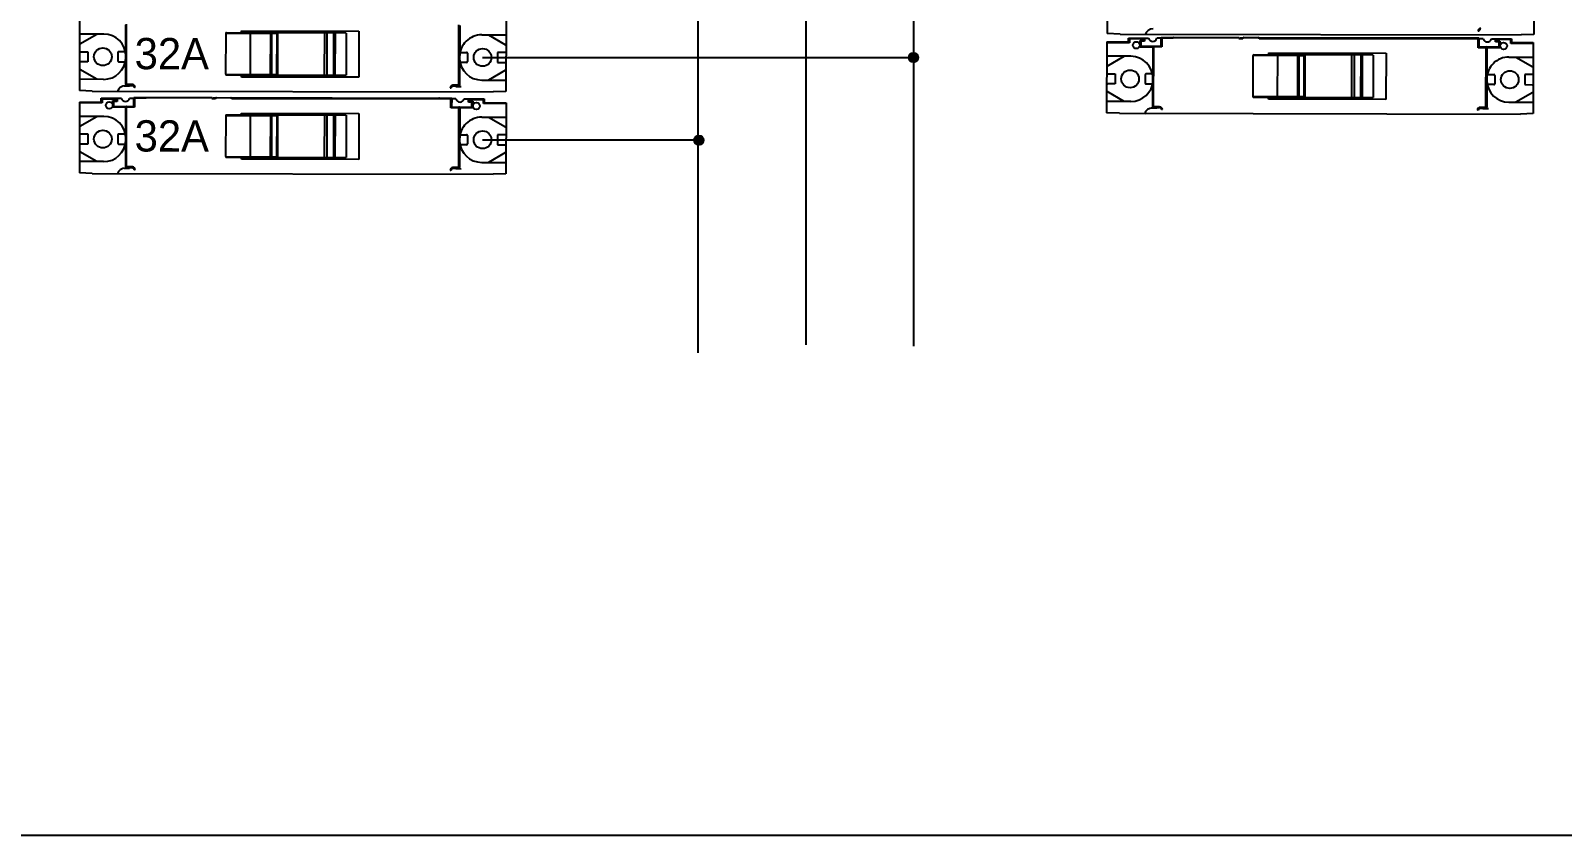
# Model space of a CAD drawing. Extents: x -4780 to 4154, y -1673 to 3208.
# Drawn here: x 2649 to 3288, y 1702 to 2037 of the extents above; entities that cross this region are included whole.
import ezdxf

# ---------------------------------------------------------------- set-up
doc = ezdxf.new("R2010")
doc.units = 0
doc.header["$MEASUREMENT"] = 0
doc.layers.add('Unifilar', color=255, linetype='Continuous')
doc.styles.add('PADRÃO', font='', dxfattribs={"height": 0.2})
doc.styles.get('PADRÃO').set_extended_font_data('AvantGarde Bk BT')

msp = doc.modelspace()

# ---------------------------------------------------------------- hatches: boundary and pattern name
h = msp.add_hatch()
h.set_pattern_fill('ANSI31', color=256)
h.set_pattern_definition([(45, (11.01941, 1973.24306), (-0.0883883476, 0.0883883476), [])])
h.paths.add_polyline_path([(3015.146, 2026.139, 1), (3019.053, 2026.139, 1)])
h = msp.add_hatch()
h.set_pattern_fill('ANSI31', color=256)
h.set_pattern_definition([(45, (-78.5071, 1938.75943), (-0.0883883476, 0.0883883476), [])])
h.paths.add_polyline_path([(2925.619, 1991.655, 1), (2929.526, 1991.655, 1)])

# ---------------------------------------------------------------- linework, layer by layer
for p, q in [((2927.124, 2731.507), (2927.124, 1902.965)), ((2972.124, 2731.507), (2972.124, 1906.267)), ((3017.124, 2731.507), (3017.124, 1905.689)), ((3103.335, 2035.891), (3270.678, 2035.581)), ((2837.255, 2026.164), (3017.124, 2026.164)), ((2674.325, 2012.103), (2841.668, 2011.794)), ((3103.054, 2002.852), (3270.397, 2002.543)), ((2837.255, 1991.822), (2927.124, 1991.822)), ((2674.325, 1977.761), (2841.668, 1977.452))]:
    msp.add_line(p, q)
at = {"color": 7, "linetype": 'Continuous'}
for p, q in [((3098.052, 2065.697), (3097.998, 2036.121)), ((3276.071, 2065.368), (3276.016, 2035.791)), ((2669.043, 2041.91), (2668.988, 2012.333)), ((2688.338, 2014.861), (2688.384, 2039.779)), ((2688.617, 2014.862), (2688.664, 2040.057)), ((2827.316, 2014.604), (2827.363, 2039.801)), ((2827.711, 2039.451), (2827.666, 2014.603)), ((2847.061, 2041.58), (2847.006, 2012.004)), ((2679.158, 2035.885), (2669.031, 2035.903)), ((2669.198, 2031.814), (2676.289, 2035.89)), ((2730.074, 2036.168), (2730.042, 2019.128)), ((2748.844, 2036.133), (2730.074, 2036.168)), ((2780.301, 2036.355), (2730.354, 2036.447)), ((2736.637, 2036.435), (2736.638, 2037.273)), ((2736.638, 2037.273), (2785.59, 2037.183)), ((2740.345, 2019.109), (2740.377, 2036.149)), ((2748.753, 2036.35), (2748.753, 2036.409)), ((2748.813, 2019.093), (2748.844, 2036.133)), ((2748.908, 2019.093), (2748.939, 2036.133)), ((2751.833, 2036.128), (2748.939, 2036.133)), ((2749.289, 2019.092), (2749.32, 2036.133)), ((2751.339, 2036.129), (2751.308, 2019.088)), ((2751.801, 2019.087), (2751.833, 2036.128)), ((2771.246, 2036.371), (2771.214, 2018.772)), ((2772.381, 2018.77), (2772.413, 2036.369)), ((2775.046, 2036.364), (2775.014, 2018.765)), ((2775.781, 2018.764), (2775.814, 2036.363)), ((2780.301, 2036.355), (2780.268, 2018.755)), ((2785.59, 2037.183), (2785.554, 2017.908)), ((2836.923, 2035.593), (2847.05, 2035.574)), ((2839.792, 2035.588), (2846.867, 2031.485)), ((3103.335, 2035.891), (3097.998, 2036.121)), ((3106.85, 2032.642), (3106.853, 2034.213)), ((3106.853, 2034.213), (3115.258, 2034.198)), ((3107.202, 2033.863), (3106.853, 2034.213)), ((3107.202, 2033.863), (3107.199, 2032.292)), ((3113.138, 2033.852), (3107.202, 2033.863)), ((3111.665, 2030.468), (3111.67, 2033.261)), ((3111.67, 2033.261), (3113.137, 2033.259)), ((3111.67, 2033.261), (3112.019, 2032.911)), ((3112.019, 2032.911), (3112.015, 2030.816)), ((3113.485, 2032.909), (3112.019, 2032.911)), ((3113.137, 2033.259), (3113.138, 2033.852)), ((3113.137, 2033.259), (3113.485, 2032.909)), ((3113.138, 2033.852), (3113.488, 2034.201)), ((3113.488, 2034.201), (3113.485, 2032.909)), ((3120.472, 2034.188), (3118.702, 2034.191)), ((3120.465, 2030.801), (3120.472, 2034.537)), ((3120.472, 2034.537), (3152.947, 2034.477)), ((3120.472, 2034.537), (3120.751, 2034.257)), ((3120.751, 2034.257), (3120.744, 2030.521)), ((3125.5, 2034.248), (3120.751, 2034.257)), ((3149.775, 2034.343), (3125.78, 2034.388)), ((3152.947, 2034.128), (3154.553, 2034.125)), ((3153.227, 2034.476), (3253.095, 2034.292)), ((3154.763, 2034.474), (3154.553, 2034.125)), ((3154.902, 2034.334), (3154.553, 2034.125)), ((3160.978, 2034.322), (3154.902, 2034.334)), ((3161.327, 2034.112), (3161.118, 2034.462)), ((3161.327, 2034.112), (3252.746, 2033.943)), ((3253.076, 2037.168), (3252.727, 2037.168)), ((3252.739, 2030.207), (3252.746, 2033.943)), ((3252.746, 2033.943), (3253.095, 2034.292)), ((3253.095, 2034.292), (3253.089, 2030.555)), ((3254.865, 2033.939), (3253.095, 2033.943)), ((3258.309, 2033.933), (3266.713, 2033.917)), ((3260.076, 2032.638), (3260.079, 2033.93)), ((3260.426, 2032.986), (3260.076, 2032.638)), ((3260.079, 2033.93), (3260.427, 2033.58)), ((3260.427, 2033.58), (3260.426, 2032.986)), ((3260.426, 2032.986), (3261.893, 2032.983)), ((3266.363, 2033.569), (3260.427, 2033.58)), ((3261.893, 2032.983), (3261.543, 2032.635)), ((3261.893, 2032.983), (3261.888, 2030.19)), ((3266.361, 2031.997), (3266.363, 2033.569)), ((3266.363, 2033.569), (3266.713, 2033.917)), ((3266.713, 2033.917), (3266.71, 2032.346)), ((3276.016, 2035.791), (3270.678, 2035.581)), ((2669.367, 2028.57), (2672.51, 2028.564)), ((2672.51, 2028.564), (2672.502, 2024.374)), ((2685.08, 2028.191), (2685.074, 2024.7)), ((2688.15, 2028.535), (2685.43, 2028.54)), ((2827.904, 2028.277), (2830.624, 2028.272)), ((2830.973, 2027.922), (2830.966, 2024.43)), ((2843.544, 2028.248), (2843.536, 2024.057)), ((2846.687, 2028.242), (2843.544, 2028.248)), ((3097.771, 2032.658), (3097.717, 2003.082)), ((3107.887, 2026.634), (3097.76, 2026.652)), ((3097.771, 2032.658), (3106.85, 2032.642)), ((3107.199, 2032.292), (3097.771, 2032.309)), ((3097.927, 2022.563), (3105.018, 2026.639)), ((3107.199, 2032.292), (3106.85, 2032.642)), ((3111.665, 2030.468), (3112.015, 2030.816)), ((3117.112, 2030.458), (3111.665, 2030.468)), ((3112.015, 2030.816), (3120.465, 2030.801)), ((3117.067, 2005.61), (3117.113, 2030.528)), ((3120.744, 2030.521), (3117.113, 2030.528)), ((3117.346, 2005.61), (3117.392, 2030.806)), ((3120.744, 2030.521), (3120.465, 2030.801)), ((3158.802, 2026.917), (3158.771, 2009.877)), ((3177.573, 2026.882), (3158.802, 2026.917)), ((3209.029, 2027.104), (3159.083, 2027.196)), ((3165.365, 2027.184), (3165.367, 2028.022)), ((3165.367, 2028.022), (3214.318, 2027.932)), ((3169.074, 2009.857), (3169.105, 2026.898)), ((3177.481, 2027.099), (3177.482, 2027.157)), ((3177.541, 2009.842), (3177.573, 2026.882)), ((3177.636, 2009.842), (3177.668, 2026.882)), ((3180.562, 2026.877), (3177.668, 2026.882)), ((3178.017, 2009.841), (3178.049, 2026.882)), ((3180.068, 2026.878), (3180.037, 2009.837)), ((3180.53, 2009.836), (3180.562, 2026.877)), ((3199.975, 2027.12), (3199.942, 2009.521)), ((3201.109, 2009.519), (3201.142, 2027.118)), ((3203.775, 2027.113), (3203.743, 2009.514)), ((3204.51, 2009.513), (3204.543, 2027.112)), ((3209.029, 2027.104), (3208.997, 2009.504)), ((3214.318, 2027.932), (3214.283, 2008.656)), ((3252.739, 2030.207), (3253.089, 2030.555)), ((3261.888, 2030.19), (3252.739, 2030.207)), ((3253.089, 2030.555), (3261.539, 2030.54)), ((3256.045, 2005.353), (3256.092, 2030.55)), ((3256.44, 2030.2), (3256.394, 2005.352)), ((3261.543, 2032.635), (3260.076, 2032.638)), ((3261.539, 2030.54), (3261.543, 2032.635)), ((3261.888, 2030.19), (3261.539, 2030.54)), ((3266.361, 2031.997), (3266.71, 2032.346)), ((3275.789, 2031.98), (3266.361, 2031.997)), ((3266.71, 2032.346), (3275.789, 2032.329)), ((3275.789, 2032.329), (3275.735, 2002.753)), ((2676.254, 2017.034), (2669.179, 2021.136)), ((2672.502, 2024.374), (2669.359, 2024.379)), ((2685.422, 2024.35), (2688.125, 2024.345)), ((2830.616, 2024.081), (2827.913, 2024.086)), ((2846.848, 2020.808), (2839.757, 2016.731)), ((2843.536, 2024.057), (2846.679, 2024.051)), ((3265.652, 2026.342), (3275.778, 2026.323)), ((3268.52, 2026.337), (3275.596, 2022.234)), ((2679.123, 2017.028), (2668.997, 2017.047)), ((2689.943, 2014.215), (2687.696, 2014.219)), ((2688.198, 2014.52), (2688.197, 2014.348)), ((2688.198, 2014.52), (2691.11, 2014.464)), ((2691.117, 2014.813), (2688.617, 2014.862)), ((2689.943, 2014.487), (2689.943, 2014.215)), ((2691.11, 2014.464), (2691.117, 2014.813)), ((2730.042, 2019.128), (2748.813, 2019.093)), ((2730.322, 2018.848), (2748.72, 2018.814)), ((2736.602, 2017.998), (2736.604, 2018.836)), ((2785.554, 2017.908), (2736.602, 2017.998)), ((2748.72, 2018.818), (2748.72, 2018.877)), ((2748.805, 2018.814), (2780.268, 2018.755)), ((2748.908, 2019.093), (2751.801, 2019.087)), ((2827.316, 2014.604), (2824.886, 2014.566)), ((2824.886, 2014.566), (2824.892, 2014.217)), ((2824.892, 2014.217), (2827.805, 2014.262)), ((2826.059, 2014.235), (2826.058, 2013.963)), ((2828.305, 2013.959), (2826.058, 2013.963)), ((2827.316, 2014.604), (2827.666, 2014.603)), ((2827.322, 2014.255), (2827.316, 2014.604)), ((2827.805, 2014.262), (2827.804, 2014.09)), ((2836.888, 2016.737), (2847.015, 2016.718)), ((3101.231, 2015.123), (3098.088, 2015.128)), ((3098.096, 2019.319), (3101.238, 2019.313)), ((3101.238, 2019.313), (3101.231, 2015.123)), ((3113.809, 2018.94), (3113.802, 2015.449)), ((3114.151, 2015.099), (3116.854, 2015.094)), ((3116.878, 2019.284), (3114.159, 2019.289)), ((3256.633, 2019.025), (3259.353, 2019.02)), ((3259.345, 2014.83), (3256.642, 2014.835)), ((3259.701, 2018.671), (3259.695, 2015.179)), ((3272.273, 2018.997), (3272.265, 2014.806)), ((3272.265, 2014.806), (3275.408, 2014.8)), ((3275.416, 2018.991), (3272.273, 2018.997)), ((2674.325, 2012.103), (2668.988, 2012.333)), ((2669.043, 2007.567), (2668.988, 1977.991)), ((2669.043, 2007.567), (2678.122, 2007.551)), ((2678.122, 2007.551), (2678.124, 2009.122)), ((2678.47, 2007.201), (2678.122, 2007.551)), ((2678.124, 2009.122), (2686.529, 2009.106)), ((2678.473, 2008.772), (2678.124, 2009.122)), ((2678.473, 2008.772), (2678.47, 2007.201)), ((2684.409, 2008.761), (2678.473, 2008.772)), ((2682.936, 2005.377), (2682.942, 2008.17)), ((2682.942, 2008.17), (2684.408, 2008.168)), ((2682.942, 2008.17), (2683.29, 2007.82)), ((2683.29, 2007.82), (2683.286, 2005.725)), ((2684.757, 2007.818), (2683.29, 2007.82)), ((2684.408, 2008.168), (2684.409, 2008.761)), ((2684.408, 2008.168), (2684.757, 2007.818)), ((2684.409, 2008.761), (2684.759, 2009.11)), ((2684.759, 2009.11), (2684.757, 2007.818)), ((2691.743, 2009.097), (2689.973, 2009.1)), ((2691.737, 2005.71), (2691.744, 2009.446)), ((2691.744, 2009.446), (2724.218, 2009.386)), ((2691.744, 2009.446), (2692.022, 2009.166)), ((2692.281, 2013.624), (2691.932, 2013.625)), ((2692.022, 2009.166), (2692.016, 2005.43)), ((2696.771, 2009.157), (2692.022, 2009.166)), ((2721.047, 2009.252), (2697.051, 2009.296)), ((2724.218, 2009.037), (2725.824, 2009.034)), ((2724.498, 2009.385), (2824.367, 2009.201)), ((2726.034, 2009.383), (2725.824, 2009.034)), ((2726.174, 2009.243), (2725.824, 2009.034)), ((2732.25, 2009.231), (2726.174, 2009.243)), ((2732.598, 2009.021), (2732.39, 2009.371)), ((2732.598, 2009.021), (2824.017, 2008.852)), ((2824.067, 2013.38), (2823.717, 2013.381)), ((2824.01, 2005.116), (2824.017, 2008.852)), ((2824.017, 2008.852), (2824.367, 2009.201)), ((2824.367, 2009.201), (2824.36, 2005.464)), ((2826.136, 2008.848), (2824.366, 2008.852)), ((2829.58, 2008.842), (2837.985, 2008.826)), ((2831.348, 2007.547), (2831.35, 2008.839)), ((2831.697, 2007.895), (2831.348, 2007.547)), ((2832.814, 2007.544), (2831.348, 2007.547)), ((2831.35, 2008.839), (2831.699, 2008.489)), ((2831.699, 2008.489), (2831.697, 2007.895)), ((2831.697, 2007.895), (2833.164, 2007.892)), ((2837.635, 2008.478), (2831.699, 2008.489)), ((2832.81, 2005.449), (2832.814, 2007.544)), ((2833.164, 2007.892), (2832.814, 2007.544)), ((2833.164, 2007.892), (2833.159, 2005.099)), ((2837.632, 2006.906), (2837.635, 2008.478)), ((2837.635, 2008.478), (2837.985, 2008.826)), ((2837.985, 2008.826), (2837.982, 2007.255)), ((2847.006, 2012.004), (2841.668, 2011.794)), ((3107.852, 2007.777), (3097.725, 2007.796)), ((3104.983, 2007.783), (3097.907, 2011.885)), ((3158.771, 2009.877), (3177.541, 2009.842)), ((3159.05, 2009.597), (3177.449, 2009.563)), ((3165.331, 2008.747), (3165.333, 2009.585)), ((3214.283, 2008.656), (3165.331, 2008.747)), ((3177.449, 2009.567), (3177.449, 2009.626)), ((3177.534, 2009.562), (3208.997, 2009.504)), ((3177.636, 2009.842), (3180.53, 2009.836)), ((3265.617, 2007.485), (3275.743, 2007.467)), ((3275.576, 2011.557), (3268.486, 2007.48)), ((2679.158, 2001.543), (2669.031, 2001.561)), ((2678.47, 2007.201), (2669.042, 2007.218)), ((2669.198, 1997.471), (2676.289, 2001.548)), ((2682.936, 2005.377), (2683.286, 2005.725)), ((2688.384, 2005.367), (2682.936, 2005.377)), ((2683.286, 2005.725), (2691.737, 2005.71)), ((2688.338, 1980.519), (2688.384, 2005.436)), ((2692.016, 2005.43), (2688.384, 2005.436)), ((2688.617, 1980.519), (2688.664, 2005.715)), ((2692.016, 2005.43), (2691.737, 2005.71)), ((2730.074, 2001.826), (2730.042, 1984.785)), ((2748.844, 2001.791), (2730.074, 2001.826)), ((2780.301, 2002.013), (2730.354, 2002.105)), ((2736.637, 2002.093), (2736.638, 2002.931)), ((2736.638, 2002.931), (2785.59, 2002.841)), ((2740.345, 1984.766), (2740.377, 2001.807)), ((2748.753, 2002.007), (2748.753, 2002.066)), ((2748.813, 1984.751), (2748.844, 2001.791)), ((2748.908, 1984.751), (2748.939, 2001.791)), ((2751.833, 2001.786), (2748.939, 2001.791)), ((2749.289, 1984.75), (2749.32, 2001.79)), ((2751.339, 2001.787), (2751.308, 1984.746)), ((2751.801, 1984.745), (2751.833, 2001.786)), ((2771.246, 2002.029), (2771.214, 1984.43)), ((2772.381, 1984.428), (2772.413, 2002.027)), ((2775.046, 2002.022), (2775.014, 1984.423)), ((2775.781, 1984.422), (2775.814, 2002.021)), ((2780.301, 2002.013), (2780.268, 1984.413)), ((2785.59, 2002.841), (2785.554, 1983.565)), ((2824.01, 2005.116), (2824.36, 2005.464)), ((2833.159, 2005.099), (2824.01, 2005.116)), ((2824.36, 2005.464), (2832.81, 2005.449)), ((2827.316, 1980.262), (2827.363, 2005.459)), ((2827.711, 2005.109), (2827.666, 1980.261)), ((2833.159, 2005.099), (2832.81, 2005.449)), ((2836.923, 2001.251), (2847.05, 2001.232)), ((2837.632, 2006.906), (2837.982, 2007.255)), ((2847.06, 2006.889), (2837.632, 2006.906)), ((2837.982, 2007.255), (2847.061, 2007.238)), ((2839.792, 2001.245), (2846.867, 1997.143)), ((2847.061, 2007.238), (2847.006, 1977.662)), ((3103.054, 2002.852), (3097.717, 2003.082)), ((3118.672, 2004.964), (3116.425, 2004.968)), ((3116.926, 2005.269), (3116.926, 2005.097)), ((3116.926, 2005.269), (3119.839, 2005.213)), ((3119.846, 2005.562), (3117.346, 2005.61)), ((3118.672, 2005.236), (3118.672, 2004.964)), ((3119.839, 2005.213), (3119.846, 2005.562)), ((3121.01, 2004.373), (3120.661, 2004.374)), ((3252.795, 2004.129), (3252.446, 2004.13)), ((3256.045, 2005.353), (3253.615, 2005.315)), ((3253.615, 2005.315), (3253.62, 2004.966)), ((3253.62, 2004.966), (3256.533, 2005.011)), ((3254.787, 2004.984), (3254.787, 2004.712)), ((3257.033, 2004.708), (3254.787, 2004.712)), ((3256.045, 2005.353), (3256.394, 2005.352)), ((3256.05, 2005.004), (3256.045, 2005.353)), ((3256.533, 2005.011), (3256.533, 2004.839)), ((3275.735, 2002.753), (3270.397, 2002.543)), ((2672.502, 1990.032), (2669.359, 1990.037)), ((2669.367, 1994.228), (2672.51, 1994.222)), ((2672.51, 1994.222), (2672.502, 1990.032)), ((2685.08, 1993.849), (2685.074, 1990.357)), ((2685.422, 1990.008), (2688.125, 1990.003)), ((2688.15, 1994.193), (2685.43, 1994.198)), ((2827.904, 1993.934), (2830.624, 1993.929)), ((2830.616, 1989.739), (2827.913, 1989.744)), ((2830.973, 1993.58), (2830.966, 1990.088)), ((2843.544, 1993.906), (2843.536, 1989.715)), ((2843.536, 1989.715), (2846.679, 1989.709)), ((2846.687, 1993.9), (2843.544, 1993.906)), ((2679.123, 1982.686), (2668.997, 1982.705)), ((2676.254, 1982.692), (2669.179, 1986.794)), ((2730.042, 1984.785), (2748.813, 1984.751)), ((2730.322, 1984.506), (2748.72, 1984.472)), ((2736.602, 1983.656), (2736.604, 1984.494)), ((2785.554, 1983.565), (2736.602, 1983.656)), ((2748.72, 1984.476), (2748.72, 1984.535)), ((2748.805, 1984.471), (2780.268, 1984.413)), ((2748.908, 1984.751), (2751.801, 1984.745)), ((2836.888, 1982.394), (2847.015, 1982.376)), ((2846.848, 1986.466), (2839.757, 1982.389)), ((2674.325, 1977.761), (2668.988, 1977.991)), ((2689.943, 1979.873), (2687.696, 1979.877)), ((2688.198, 1980.178), (2688.197, 1980.006)), ((2688.198, 1980.178), (2691.11, 1980.122)), ((2691.117, 1980.471), (2688.617, 1980.519)), ((2689.943, 1980.145), (2689.943, 1979.873)), ((2691.11, 1980.122), (2691.117, 1980.471)), ((2692.281, 1979.282), (2691.932, 1979.283)), ((2824.067, 1979.038), (2823.717, 1979.039)), ((2827.316, 1980.262), (2824.886, 1980.224)), ((2824.886, 1980.224), (2824.892, 1979.875)), ((2824.892, 1979.875), (2827.805, 1979.92)), ((2826.059, 1979.893), (2826.058, 1979.621)), ((2828.305, 1979.617), (2826.058, 1979.621)), ((2827.316, 1980.262), (2827.666, 1980.261)), ((2827.322, 1979.913), (2827.316, 1980.262)), ((2827.805, 1979.92), (2827.804, 1979.748)), ((2847.006, 1977.662), (2841.668, 1977.452))]:
    msp.add_line(p, q, dxfattribs=at)
msp.add_lwpolyline([(2020.733, 3208.075), (3834.089, 3208.075), (3827.492, 1701.597), (2014.136, 1701.597)], close=True)
for centre, radius in [((2678.791, 2026.457), 3.701), ((2837.255, 2026.164), 3.701), ((3110.165, 2031.274), 1.449), ((3263.391, 2030.99), 1.449), ((3107.52, 2017.206), 3.701), ((3265.983, 2016.913), 3.701), ((2681.436, 2006.183), 1.449), ((2834.662, 2005.899), 1.449), ((2678.791, 1992.115), 3.701), ((2837.255, 1991.822), 3.701)]:
    msp.add_circle(centre, radius, dxfattribs=at)
for centre in [(3017.099, 2026.139), (2927.573, 1991.655)]:
    msp.add_circle(centre, 1.954)
for centre, radius, start, end in [((2679.141, 2026.666), 9.219, 359.894036, 89.894036), ((2730.353, 2036.168), 0.279, 89.894036, 179.894036), ((2748.582, 2036.163), 0.253, 46.94378, 54.699984), ((2836.906, 2026.374), 9.219, 89.894036, 179.894036), ((3117.2, 2034.513), 3.622, 89.894036, 162.54665), ((3116.981, 2034.648), 1.781, 194.661812, 345.12626), ((3125.779, 2034.248), 0.279, 89.894036, 179.895446), ((3154.763, 2034.334), 0.14, 359.894036, 89.894036), ((3161.118, 2034.322), 0.14, 89.894036, 179.894038), ((3247.717, 2033.953), 0.349, 359.894036, 89.894036), ((3253.914, 2037.166), 1.187, 90.894036, 179.894036), ((3253.914, 2037.166), 0.838, 90.894036, 179.894036), ((3256.588, 2034.39), 1.781, 194.661812, 345.12626), ((2669.368, 2028.919), 0.349, 179.894036, 269.894036), ((2669.373, 2031.511), 0.349, 119.894036, 179.894036), ((2685.429, 2028.191), 0.349, 89.894036, 179.894036), ((2830.623, 2027.922), 0.349, 359.894036, 89.894036), ((2846.687, 2028.591), 0.349, 269.894036, 359.894036), ((2846.692, 2031.183), 0.349, 359.894036, 59.894036), ((3107.87, 2017.415), 9.219, 359.894036, 89.894036), ((3117.392, 2030.527), 0.279, 89.894036, 179.894036), ((3159.082, 2026.917), 0.279, 89.894036, 179.894036), ((3177.31, 2026.912), 0.253, 46.94378, 54.699984), ((3256.091, 2030.201), 0.349, 359.894036, 89.894036), ((2669.354, 2021.438), 0.349, 179.894036, 239.894036), ((2669.359, 2024.03), 0.349, 89.894036, 179.894036), ((2679.14, 2026.256), 9.228, 269.894036, 357.347976), ((2685.423, 2024.699), 0.349, 179.894036, 269.894036), ((2836.905, 2025.964), 9.228, 182.440096, 269.894036), ((2830.617, 2024.43), 0.349, 269.894036, 359.894036), ((2846.678, 2023.702), 0.349, 359.894036, 89.894036), ((2846.674, 2021.11), 0.349, 299.894036, 359.894036), ((3098.101, 2022.26), 0.349, 119.894036, 179.894036), ((3265.635, 2017.123), 9.219, 89.894036, 179.894036), ((3275.421, 2021.932), 0.349, 359.894036, 59.894036), ((2688.191, 2010.726), 3.622, 89.894036, 162.54665), ((2688.687, 2014.86), 0.349, 179.894036, 268.894036), ((2691.094, 2013.626), 0.838, 359.894036, 88.894036), ((2691.094, 2013.626), 1.187, 359.894036, 88.894036), ((2730.322, 2019.127), 0.279, 179.894036, 269.894036), ((2824.905, 2013.379), 1.187, 90.894036, 179.894036), ((2824.905, 2013.379), 0.838, 90.894036, 179.894036), ((2827.316, 2014.604), 0.349, 270.894036, 359.894036), ((3098.087, 2014.779), 0.349, 89.894036, 179.894036), ((3098.096, 2019.668), 0.349, 179.894036, 269.894036), ((3107.869, 2017.005), 9.228, 269.894036, 357.347976), ((3114.152, 2015.448), 0.349, 179.894036, 269.894036), ((3114.158, 2018.94), 0.349, 89.894036, 179.894036), ((3265.634, 2016.713), 9.228, 182.440096, 269.894036), ((3259.346, 2015.179), 0.349, 269.894036, 359.894036), ((3259.352, 2018.671), 0.349, 359.894036, 89.894036), ((3275.407, 2014.451), 0.349, 359.894036, 89.894036), ((3275.416, 2019.34), 0.349, 269.894036, 359.894036), ((2688.252, 2009.557), 1.781, 194.661812, 345.12626), ((2697.051, 2009.157), 0.279, 89.894036, 179.895446), ((2726.034, 2009.243), 0.14, 359.894036, 89.894036), ((2732.389, 2009.231), 0.14, 89.894036, 179.894038), ((2818.989, 2008.861), 0.349, 359.894036, 89.894036), ((2827.859, 2009.299), 1.781, 194.661812, 345.12626), ((3098.083, 2012.187), 0.349, 179.894036, 239.894036), ((3159.05, 2009.876), 0.279, 179.894036, 269.894036), ((3275.402, 2011.859), 0.349, 299.894036, 359.894036), ((2679.141, 1992.324), 9.219, 359.894036, 89.894036), ((2688.663, 2005.436), 0.279, 89.894036, 179.894036), ((2730.353, 2001.826), 0.279, 89.894036, 179.894036), ((2748.582, 2001.821), 0.253, 46.94378, 54.699984), ((2827.362, 2005.11), 0.349, 359.894036, 89.894036), ((2836.906, 1992.032), 9.219, 89.894036, 179.894036), ((3116.919, 2001.475), 3.622, 89.894036, 162.54665), ((3117.416, 2005.609), 0.349, 179.894036, 268.894036), ((3119.823, 2004.375), 0.838, 359.894036, 88.894036), ((3119.823, 2004.375), 1.187, 359.894036, 88.894036), ((3253.633, 2004.128), 1.187, 90.894036, 179.894036), ((3253.633, 2004.128), 0.838, 90.894036, 179.894036), ((3256.045, 2005.353), 0.349, 270.894036, 359.894036), ((2669.368, 1994.577), 0.349, 179.894036, 269.894036), ((2669.373, 1997.169), 0.349, 119.894036, 179.894036), ((2846.692, 1996.841), 0.349, 359.894036, 59.894036), ((2669.359, 1989.688), 0.349, 89.894036, 179.894036), ((2679.14, 1991.914), 9.228, 269.894036, 357.347976), ((2685.423, 1990.357), 0.349, 179.894036, 269.894036), ((2685.429, 1993.849), 0.349, 89.894036, 179.894036), ((2836.905, 1991.622), 9.228, 182.440096, 269.894036), ((2830.617, 1990.088), 0.349, 269.894036, 359.894036), ((2830.623, 1993.58), 0.349, 359.894036, 89.894036), ((2846.678, 1989.36), 0.349, 359.894036, 89.894036), ((2846.687, 1994.249), 0.349, 269.894036, 359.894036), ((2669.354, 1987.096), 0.349, 179.894036, 239.894036), ((2730.322, 1984.785), 0.279, 179.894036, 269.894036), ((2846.674, 1986.768), 0.349, 299.894036, 359.894036), ((2688.191, 1976.384), 3.622, 89.894036, 162.54665), ((2688.687, 1980.518), 0.349, 179.894036, 268.894036), ((2691.094, 1979.284), 0.838, 359.894036, 88.894036), ((2691.094, 1979.284), 1.187, 359.894036, 88.894036), ((2824.905, 1979.037), 1.187, 90.894036, 179.894036), ((2824.905, 1979.037), 0.838, 90.894036, 179.894036), ((2827.316, 1980.262), 0.349, 270.894036, 359.894036)]:
    msp.add_arc(centre, radius, start, end, dxfattribs=at)
for points in [[(2740.128, 2036.429), (2740.171, 2036.429), (2740.216, 2036.415), (2740.252, 2036.391)], [(2748.728, 2036.37), (2748.707, 2036.385), (2748.683, 2036.397), (2748.658, 2036.404)], [(2748.753, 2036.409), (2748.789, 2036.398), (2748.822, 2036.375), (2748.849, 2036.349)], [(2748.849, 2036.349), (2748.877, 2036.321), (2748.9, 2036.288), (2748.916, 2036.252)], [(2748.916, 2036.252), (2748.931, 2036.215), (2748.939, 2036.174), (2748.939, 2036.133)], [(2751.833, 2036.128), (2751.833, 2036.223), (2751.814, 2036.32), (2751.777, 2036.407)], [(3168.857, 2027.178), (3168.9, 2027.178), (3168.945, 2027.164), (3168.981, 2027.14)], [(3177.457, 2027.119), (3177.436, 2027.134), (3177.412, 2027.146), (3177.387, 2027.153)], [(3177.482, 2027.157), (3177.518, 2027.147), (3177.551, 2027.124), (3177.578, 2027.098)], [(3177.578, 2027.098), (3177.606, 2027.07), (3177.629, 2027.037), (3177.644, 2027.001)], [(3177.644, 2027.001), (3177.66, 2026.964), (3177.668, 2026.923), (3177.668, 2026.882)], [(3180.562, 2026.877), (3180.562, 2026.972), (3180.543, 2027.069), (3180.506, 2027.156)], [(2748.816, 2018.877), (2748.789, 2018.851), (2748.756, 2018.828), (2748.72, 2018.818)], [(2748.789, 2018.974), (2748.804, 2019.011), (2748.813, 2019.052), (2748.813, 2019.093)], [(2751.745, 2018.808), (2751.782, 2018.896), (2751.801, 2018.992), (2751.801, 2019.087)], [(3177.545, 2009.626), (3177.518, 2009.6), (3177.485, 2009.577), (3177.449, 2009.567)], [(3177.517, 2009.723), (3177.533, 2009.76), (3177.541, 2009.801), (3177.541, 2009.842)], [(3180.473, 2009.557), (3180.51, 2009.645), (3180.53, 2009.741), (3180.53, 2009.836)], [(2740.128, 2002.087), (2740.171, 2002.087), (2740.216, 2002.073), (2740.252, 2002.049)], [(2748.728, 2002.028), (2748.707, 2002.043), (2748.683, 2002.055), (2748.658, 2002.062)], [(2748.753, 2002.066), (2748.789, 2002.056), (2748.822, 2002.033), (2748.849, 2002.007)], [(2748.849, 2002.007), (2748.877, 2001.979), (2748.9, 2001.946), (2748.916, 2001.91)], [(2748.916, 2001.91), (2748.931, 2001.873), (2748.939, 2001.832), (2748.939, 2001.791)], [(2751.833, 2001.786), (2751.833, 2001.881), (2751.814, 2001.978), (2751.777, 2002.065)], [(2748.816, 1984.535), (2748.789, 1984.509), (2748.756, 1984.486), (2748.72, 1984.476)], [(2748.789, 1984.632), (2748.804, 1984.669), (2748.813, 1984.71), (2748.813, 1984.751)], [(2751.745, 1984.466), (2751.782, 1984.553), (2751.801, 1984.65), (2751.801, 1984.745)]]:
    msp.add_open_spline(points, degree=3, dxfattribs=at)
for points, knots in [([(2740.252, 2036.391), (2740.291, 2036.366), (2740.355, 2036.292), (2740.377, 2036.197), (2740.377, 2036.149)], [0, 0, 0, 0, 0.4881798, 1, 1, 1, 1]), ([(2748.844, 2036.133), (2748.844, 2036.154), (2748.837, 2036.232), (2748.797, 2036.309), (2748.755, 2036.348)], [0, 0, 0, 0, 0.2576768, 1, 1, 1, 1]), ([(2749.32, 2036.133), (2749.32, 2036.204), (2749.264, 2036.351), (2749.117, 2036.412), (2749.047, 2036.412)], [0, 0, 0, 0, 0.5037753, 1, 1, 1, 1]), ([(2751.043, 2036.409), (2751.117, 2036.409), (2751.271, 2036.353), (2751.34, 2036.201), (2751.339, 2036.129)], [0, 0, 0, 0, 0.5089497, 1, 1, 1, 1]), ([(3125.649, 2034.372), (3125.627, 2034.366), (3125.567, 2034.346), (3125.5, 2034.292), (3125.5, 2034.248)], [0, 0, 0, 0, 0.3387477, 1, 1, 1, 1]), ([(3125.78, 2034.388), (3125.768, 2034.388), (3125.724, 2034.386), (3125.681, 2034.38), (3125.649, 2034.372)], [0, 0, 0, 0, 0.259248, 1, 1, 1, 1]), ([(3160.998, 2034.311), (3160.993, 2034.314), (3160.986, 2034.317), (3160.981, 2034.321), (3160.978, 2034.322), (3160.978, 2034.322)], [0, 0, 0, 0, 0.7420272, 0.9336705, 1, 1, 1, 1]), ([(3161.327, 2034.112), (3161.263, 2034.153), (3161.152, 2034.217), (3161.043, 2034.284), (3160.998, 2034.311)], [0, 0, 0, 0, 0.5929043, 1, 1, 1, 1]), ([(3168.981, 2027.14), (3169.019, 2027.115), (3169.084, 2027.041), (3169.105, 2026.946), (3169.105, 2026.898)], [0, 0, 0, 0, 0.4881798, 1, 1, 1, 1]), ([(3177.573, 2026.882), (3177.573, 2026.903), (3177.565, 2026.981), (3177.526, 2027.057), (3177.483, 2027.097)], [0, 0, 0, 0, 0.2576768, 1, 1, 1, 1]), ([(3178.049, 2026.882), (3178.049, 2026.953), (3177.992, 2027.1), (3177.846, 2027.161), (3177.776, 2027.161)], [0, 0, 0, 0, 0.5037753, 1, 1, 1, 1]), ([(3179.771, 2027.158), (3179.846, 2027.158), (3180, 2027.102), (3180.068, 2026.95), (3180.068, 2026.878)], [0, 0, 0, 0, 0.5089497, 1, 1, 1, 1]), ([(2688.617, 2014.862), (2688.582, 2014.862), (2688.53, 2014.862), (2688.464, 2014.862), (2688.422, 2014.861), (2688.388, 2014.861), (2688.365, 2014.861), (2688.351, 2014.861), (2688.344, 2014.86), (2688.341, 2014.861), (2688.338, 2014.86), (2688.338, 2014.861)], [0, 0, 0, 0, 0.3821835, 0.5556768, 0.7071962, 0.8315087, 0.9237067, 0.9566914, 0.980577, 0.9951006, 1, 1, 1, 1]), ([(2688.617, 2014.862), (2688.616, 2014.817), (2688.618, 2014.734), (2688.63, 2014.623), (2688.644, 2014.553), (2688.668, 2014.511), (2688.68, 2014.511)], [0, 0, 0, 0, 0.369327, 0.6830643, 0.8977864, 1, 1, 1, 1]), ([(2740.345, 2019.109), (2740.345, 2019.038), (2740.307, 2018.929), (2740.195, 2018.845), (2740.128, 2018.83), (2740.096, 2018.83)], [0, 0, 0, 0, 0.5147035, 0.7616423, 1, 1, 1, 1]), ([(2748.625, 2018.823), (2748.661, 2018.833), (2748.729, 2018.873), (2748.773, 2018.938), (2748.789, 2018.974)], [0, 0, 0, 0, 0.487836, 1, 1, 1, 1]), ([(2748.908, 2019.093), (2748.908, 2019.052), (2748.892, 2018.971), (2748.844, 2018.904), (2748.816, 2018.877)], [0, 0, 0, 0, 0.5088324, 1, 1, 1, 1]), ([(2749.289, 2019.092), (2749.288, 2019.021), (2749.231, 2018.874), (2749.085, 2018.813), (2749.015, 2018.813)], [0, 0, 0, 0, 0.5037753, 1, 1, 1, 1]), ([(2751.308, 2019.088), (2751.308, 2019.016), (2751.239, 2018.865), (2751.085, 2018.809), (2751.01, 2018.809)], [0, 0, 0, 0, 0.4910037, 1, 1, 1, 1]), ([(2696.92, 2009.281), (2696.899, 2009.275), (2696.838, 2009.255), (2696.772, 2009.201), (2696.771, 2009.157)], [0, 0, 0, 0, 0.3387477, 1, 1, 1, 1]), ([(2697.051, 2009.296), (2697.04, 2009.297), (2696.996, 2009.295), (2696.952, 2009.289), (2696.92, 2009.281)], [0, 0, 0, 0, 0.259248, 1, 1, 1, 1]), ([(2732.269, 2009.22), (2732.264, 2009.222), (2732.257, 2009.226), (2732.252, 2009.23), (2732.25, 2009.231), (2732.25, 2009.231)], [0, 0, 0, 0, 0.7420272, 0.9336705, 1, 1, 1, 1]), ([(2732.598, 2009.021), (2732.534, 2009.062), (2732.423, 2009.126), (2732.314, 2009.193), (2732.269, 2009.22)], [0, 0, 0, 0, 0.5929043, 1, 1, 1, 1]), ([(3169.074, 2009.857), (3169.074, 2009.787), (3169.035, 2009.678), (3168.924, 2009.594), (3168.857, 2009.579), (3168.824, 2009.579)], [0, 0, 0, 0, 0.5147035, 0.7616423, 1, 1, 1, 1]), ([(3177.354, 2009.572), (3177.39, 2009.582), (3177.458, 2009.622), (3177.502, 2009.687), (3177.517, 2009.723)], [0, 0, 0, 0, 0.487836, 1, 1, 1, 1]), ([(3177.636, 2009.842), (3177.636, 2009.801), (3177.621, 2009.72), (3177.573, 2009.653), (3177.545, 2009.626)], [0, 0, 0, 0, 0.5088324, 1, 1, 1, 1]), ([(3178.017, 2009.841), (3178.017, 2009.77), (3177.96, 2009.623), (3177.813, 2009.562), (3177.743, 2009.562)], [0, 0, 0, 0, 0.5037753, 1, 1, 1, 1]), ([(3180.037, 2009.837), (3180.036, 2009.765), (3179.967, 2009.614), (3179.814, 2009.558), (3179.739, 2009.558)], [0, 0, 0, 0, 0.4910037, 1, 1, 1, 1]), ([(2740.252, 2002.049), (2740.291, 2002.024), (2740.355, 2001.95), (2740.377, 2001.855), (2740.377, 2001.807)], [0, 0, 0, 0, 0.4881798, 1, 1, 1, 1]), ([(2748.844, 2001.791), (2748.844, 2001.812), (2748.837, 2001.89), (2748.797, 2001.966), (2748.755, 2002.006)], [0, 0, 0, 0, 0.2576768, 1, 1, 1, 1]), ([(2749.32, 2001.79), (2749.32, 2001.862), (2749.264, 2002.009), (2749.117, 2002.07), (2749.047, 2002.07)], [0, 0, 0, 0, 0.5037753, 1, 1, 1, 1]), ([(2751.043, 2002.067), (2751.117, 2002.066), (2751.271, 2002.011), (2751.34, 2001.859), (2751.339, 2001.787)], [0, 0, 0, 0, 0.5089497, 1, 1, 1, 1]), ([(3117.346, 2005.61), (3117.31, 2005.611), (3117.259, 2005.611), (3117.193, 2005.611), (3117.151, 2005.61), (3117.117, 2005.61), (3117.093, 2005.61), (3117.08, 2005.61), (3117.072, 2005.609), (3117.069, 2005.61), (3117.067, 2005.609), (3117.067, 2005.61)], [0, 0, 0, 0, 0.3821835, 0.5556768, 0.7071962, 0.8315087, 0.9237067, 0.9566914, 0.980577, 0.9951006, 1, 1, 1, 1]), ([(3117.346, 2005.61), (3117.345, 2005.566), (3117.346, 2005.483), (3117.359, 2005.372), (3117.373, 2005.302), (3117.397, 2005.26), (3117.409, 2005.26)], [0, 0, 0, 0, 0.369327, 0.6830643, 0.8977864, 1, 1, 1, 1]), ([(2740.345, 1984.766), (2740.345, 1984.696), (2740.307, 1984.587), (2740.195, 1984.503), (2740.128, 1984.487), (2740.096, 1984.488)], [0, 0, 0, 0, 0.5147035, 0.7616423, 1, 1, 1, 1]), ([(2748.625, 1984.481), (2748.661, 1984.491), (2748.729, 1984.531), (2748.773, 1984.596), (2748.789, 1984.632)], [0, 0, 0, 0, 0.487836, 1, 1, 1, 1]), ([(2748.908, 1984.751), (2748.908, 1984.71), (2748.892, 1984.629), (2748.844, 1984.562), (2748.816, 1984.535)], [0, 0, 0, 0, 0.5088324, 1, 1, 1, 1]), ([(2749.289, 1984.75), (2749.288, 1984.679), (2749.231, 1984.532), (2749.085, 1984.471), (2749.015, 1984.471)], [0, 0, 0, 0, 0.5037753, 1, 1, 1, 1]), ([(2751.308, 1984.746), (2751.308, 1984.674), (2751.239, 1984.522), (2751.085, 1984.467), (2751.01, 1984.467)], [0, 0, 0, 0, 0.4910037, 1, 1, 1, 1]), ([(2688.617, 1980.519), (2688.582, 1980.52), (2688.53, 1980.52), (2688.464, 1980.519), (2688.422, 1980.519), (2688.388, 1980.519), (2688.365, 1980.519), (2688.351, 1980.519), (2688.344, 1980.518), (2688.341, 1980.519), (2688.338, 1980.518), (2688.338, 1980.519)], [0, 0, 0, 0, 0.3821835, 0.5556768, 0.7071962, 0.8315087, 0.9237067, 0.9566914, 0.980577, 0.9951006, 1, 1, 1, 1]), ([(2688.617, 1980.519), (2688.616, 1980.475), (2688.618, 1980.392), (2688.63, 1980.281), (2688.644, 1980.211), (2688.668, 1980.169), (2688.68, 1980.169)], [0, 0, 0, 0, 0.369327, 0.6830643, 0.8977864, 1, 1, 1, 1])]:
    msp.add_open_spline(points, degree=3, knots=knots, dxfattribs=at)

# ---------------------------------------------------------------- texts
at = {"layer": 'Unifilar', "ltscale": 0.015, "char_height": 13.0373, "attachment_point": 1, "rotation": 359.894036, "style": 'PADRÃO'}
for insert in [(2692.068, 2034.302), (2692.068, 1999.96)]:
    msp.add_mtext_dynamic_manual_height_columns('32A', width=225.50453, gutter_width=65.186, heights=[54.179], dxfattribs=dict(at, insert=insert))

doc.saveas('drawing.dxf')
